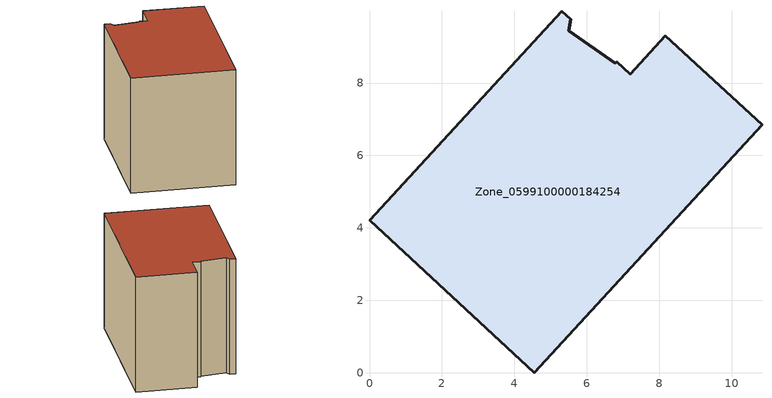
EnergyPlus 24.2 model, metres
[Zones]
Zone_0599100000184254
 floor ground (C_G): 5.51,9.44 6.78,8.54 6.82,8.59 7.2,8.25 8.17,9.3 10.84,6.85 4.55,0 0,4.21 5.31,9.98 5.55,9.76 z0
 wall outside (C_F): 4.55,0 10.84,6.85 8.17,9.3 7.2,8.25 6.82,8.59 6.78,8.54 5.51,9.44 5.55,9.76 5.31,9.98 0,4.21 4.55,0 z0:7.28
 roof outside (C_R): 5.55,9.76 5.31,9.98 0,4.21 4.55,0 10.84,6.85 8.17,9.3 7.2,8.25 6.82,8.59 6.78,8.54 5.51,9.44 z7.28
[BUILDING]
Pand.0599100000184254: North Axis=0; Terrain=City; Loads Convergence Tolerance Value=0.04; Temperature Convergence Tolerance Value=0.4; Solar Distribution=FullExterior; Maximum Number of Warmup Days=25; Minimum Number of Warmup Days=1
[Site:Location]
Rotterdam.The.Hague.AP_ZH_NLD Design_Conditions: Latitude=51.96; Longitude=4.45; Time Zone=1; Elevation=-4.5
[SITE:GROUNDTEMPERATURE:BUILDINGSURFACE]
18, 18, 18, 18, 18, 18, 18, 18, 18, 18, 18, 18
[MATERIAL] Thermal Absorptance=0.9; Solar Absorptance=0.7; Visible Absorptance=0.7
Name | Roughness | Thickness | Conductivity | Density | Specific Heat
G.TI.1946-1964 | MediumSmooth | 0.15 | 1 | 540 | 1210
F.TI.1946-1964 | Rough | 0.3 | 0.857143 | 1920 | 840
R.TI.1946-1964 | MediumRough | 0.2 | 0.277778 | 1500 | 1000
[CONSTRUCTION]
C_G: G.TI.1946-1964
C_F: F.TI.1946-1964
C_R: R.TI.1946-1964
[ZONE]
Zone_0599100000184254: Type=1; Multiplier=1; Ceiling Height=Autocalculate; Volume=Autocalculate; Floor Area=autocalculate; Part of Total Floor Area=Yes
[ZONEINFILTRATION:DESIGNFLOWRATE]
Infil_Zone_0599100000184254: Zone or ZoneList or Space or SpaceList=Zone_0599100000184254; Schedule=AlwaysOn; Design Flow Rate Calculation Method=Flow/Area; Flow Rate per Floor Area=0.003; Constant Term Coefficient=1; Temperature Term Coefficient=0; Velocity Term Coefficient=0; Velocity Squared Term Coefficient=0
[HVACTEMPLATE:ZONE:IDEALLOADSAIRSYSTEM]
Zone_0599100000184254: Maximum Heating Supply Air Temperature=50; Minimum Cooling Supply Air Temperature=13; Maximum Heating Supply Air Humidity Ratio=0.0156; Minimum Cooling Supply Air Humidity Ratio=0.0077; Heating Limit=NoLimit; Cooling Limit=NoLimit; Dehumidification Control Type=ConstantSensibleHeatRatio; Cooling Sensible Heat Ratio=0.7; Dehumidification Setpoint=60; Humidification Control Type=None; Humidification Setpoint=30; Outdoor Air Method=None; Outdoor Air Flow Rate per Person=0.00944; Outdoor Air Flow Rate per Zone Floor Area=0; Outdoor Air Flow Rate per Zone=0; Demand Controlled Ventilation Type=None; Outdoor Air Economizer Type=NoEconomizer; Heat Recovery Type=None; Sensible Heat Recovery Effectiveness=0.7; Latent Heat Recovery Effectiveness=0.65
[ZONECONTROL:THERMOSTAT]
ThermostatControl_Zone_0599100000184254: Zone or ZoneList=Zone_0599100000184254; Control Type Schedule=DualSetpointControlType; Control 1=Thermostat_Zone_0599100000184254; Temperature Difference Between Cutout And Setpoint=0
[THERMOSTATSETPOINT:DUALSETPOINT]
Thermostat_Zone_0599100000184254: Heating Setpoint Temperature Schedule=HeatingSetpoint_Zone_0599100000184254; Cooling Setpoint Temperature Schedule=CoolingSetpoint_Zone_0599100000184254
[SCHEDULE:COMPACT]
HeatingSetpoint_Zone_0599100000184254: Through: 12/31, For: AllDays, Until: 24:00, 21
CoolingSetpoint_Zone_0599100000184254: Through: 12/31, For: AllDays, Until: 24:00, 24
DualSetpointControlType: Through: 12/31, For: AllDays, Until: 24:00, 4
AlwaysOn: Through: 12/31, For: AllDays, Until: 24:00, 1
